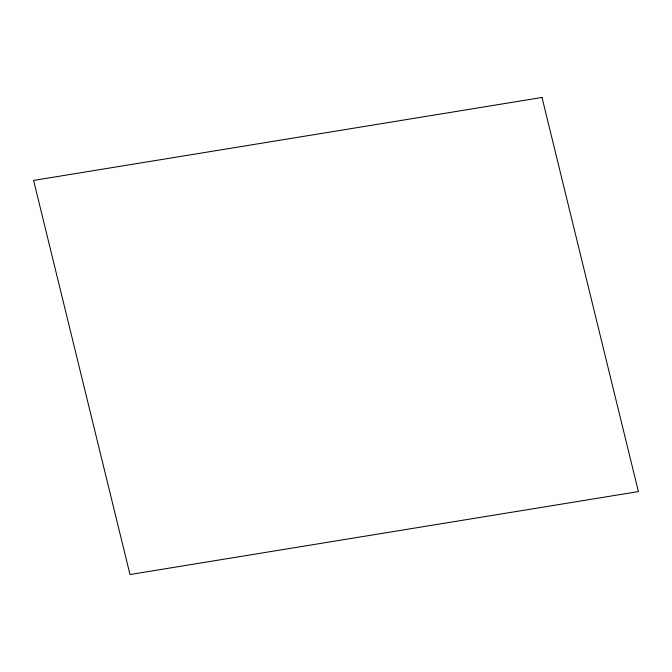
<?xml version="1.0" encoding="UTF-8"?>
<svg xmlns="http://www.w3.org/2000/svg" width="672" height="672" viewBox="0 0 672 672"><rect width="100%" height="100%" fill="white"/><g stroke="black" fill="none" stroke-linecap="round" stroke-linejoin="round"><path stroke-width="1.01" d="M542.002 97.465L33.6 180.424L129.998 574.535L638.4 491.576L542.002 97.465"/></g></svg>
